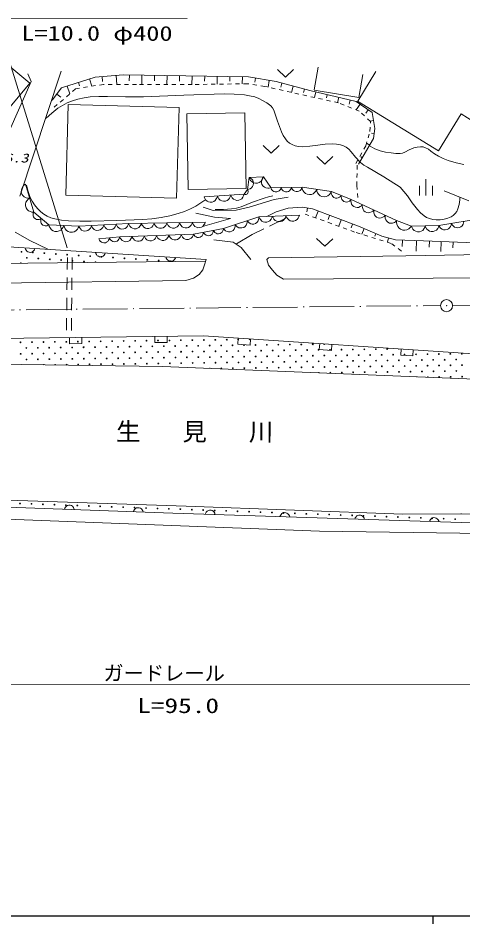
# Model space of a CAD drawing. Units: millimetres, scale not verified. Extents: x 40000 to 680000, y 20000 to 380000.
# Drawn here: x 216817 to 271715, y 204000 to 315786 of the extents above; entities that cross this region are included whole.
import ezdxf
from ezdxf.enums import TextEntityAlignment as Align

# ---------------------------------------------------------------- set-up
doc = ezdxf.new("R2010")
doc.units = ezdxf.units.MM
doc.header["$LTSCALE"] = 1000
for name, pattern in [('USER1', [3, 2.25, -0.75]), ('USER2', [1, 0.5, -0.5]), ('USER3', [7.000001, 5.508197, -0.688525, 0.114754, -0.688525]), ('USER4', [2.5, 1.5, -1])]:
    doc.linetypes.add(name, pattern=pattern)
for name, color, linetype, lineweight in [('M-TTL-BAND', 7, 'Continuous', 25), ('S-BGD', 1, 'Continuous', 13), ('S-BGD-HTXT', 6, 'Continuous', 13), ('S-BMK', 3, 'USER3', 13)]:
    doc.layers.add(name, color=color, linetype=linetype, lineweight=lineweight)
doc.styles.add('ＭＳ ゴシック', font='')
doc.styles.get('ＭＳ ゴシック').set_extended_font_data('MS Gothic')

# ---------------------------------------------------------------- blocks, each defined once
blk = doc.blocks.new('BUHIN31')
at = {"layer": 'S-BGD'}
blk.add_lwpolyline([(509, -317), (396, -409), (273, -470), (106, -522), (-44, -513), (-186, -474), (-344, -376), (-441, -266), (-515, -135), (-545, 39), (-544, 176), (-509, 317)], dxfattribs=at)
blk = doc.blocks.new('BUHIN32')
at = {"layer": 'S-BGD'}
blk.add_lwpolyline([(509, -318), (395, -410), (271, -471), (105, -522), (-45, -513), (-187, -474), (-345, -375), (-442, -265), (-516, -134), (-545, 40), (-544, 178), (-509, 318)], dxfattribs=at)
blk = doc.blocks.new('BUHIN53')
at = {"layer": 'S-BGD'}
blk.add_lwpolyline([(-500, 332), (-383, 421), (-258, 478), (-90, 525), (59, 512), (200, 469), (355, 366), (449, 253), (519, 120), (543, -55), (539, -192), (500, -332)], dxfattribs=at)
blk = doc.blocks.new('BUHIN100')
at = {"layer": 'S-BGD'}
blk.add_lwpolyline([(-206, -872), (10, -854), (205, -790), (437, -665), (587, -498), (701, -308), (765, -38), (748, 182), (688, 399), (537, 614), (390, 755), (206, 872)], dxfattribs=at)
blk = doc.blocks.new('BUHIN101')
at = {"layer": 'S-BGD'}
blk.add_lwpolyline([(208, -569), (323, -479), (409, -370), (494, -213), (516, -63), (510, 86), (446, 263), (354, 381), (240, 481), (75, 546), (-60, 571), (-208, 569)], dxfattribs=at)
blk = doc.blocks.new('BUHIN102')
at = {"layer": 'S-BGD'}
blk.add_lwpolyline([(785, -505), (842, -286), (847, -72), (804, 199), (692, 404), (546, 581), (302, 738), (80, 798), (-154, 814), (-418, 740), (-606, 645), (-785, 505)], dxfattribs=at)
blk = doc.blocks.new('BUHIN103')
at = {"layer": 'S-BGD'}
blk.add_lwpolyline([(684, -347), (712, -164), (698, 11), (641, 229), (532, 388), (397, 521), (185, 628), (-1, 658), (-193, 653), (-403, 570), (-549, 476), (-684, 347)], dxfattribs=at)
blk = doc.blocks.new('BUHIN104')
at = {"layer": 'S-BGD'}
blk.add_lwpolyline([(688, -382), (724, -195), (716, -15), (666, 211), (561, 377), (428, 519), (215, 637), (24, 675), (-173, 677), (-391, 600), (-545, 510), (-688, 382)], dxfattribs=at)
blk = doc.blocks.new('BUHIN105')
at = {"layer": 'S-BGD'}
blk.add_lwpolyline([(589, -263), (606, -107), (586, 39), (529, 220), (431, 348), (312, 454), (129, 536), (-29, 553), (-190, 540), (-363, 462), (-482, 377), (-589, 263)], dxfattribs=at)
blk = doc.blocks.new('BUHIN106')
at = {"layer": 'S-BGD'}
blk.add_lwpolyline([(671, -356), (702, -175), (691, -1), (638, 216), (534, 374), (403, 508), (195, 618), (11, 652), (-180, 649), (-389, 571), (-535, 481), (-671, 356)], dxfattribs=at)
blk = doc.blocks.new('BUHIN107')
at = {"layer": 'S-BGD'}
blk.add_lwpolyline([(590, -210), (594, -59), (564, 82), (496, 252), (391, 369), (268, 463), (85, 528), (-69, 533), (-224, 509), (-386, 420), (-495, 329), (-590, 210)], dxfattribs=at)
blk = doc.blocks.new('BUHIN108')
at = {"layer": 'S-BGD'}
blk.add_lwpolyline([(755, -154), (733, 31), (673, 197), (560, 393), (412, 517), (246, 610), (12, 658), (-177, 637), (-361, 581), (-542, 445), (-659, 315), (-755, 154)], dxfattribs=at)
blk = doc.blocks.new('BUHIN109')
at = {"layer": 'S-BGD'}
blk.add_lwpolyline([(738, -388), (772, -189), (759, 1), (701, 239), (585, 413), (440, 560), (212, 680), (9, 716), (-200, 713), (-429, 626), (-590, 527), (-738, 388)], dxfattribs=at)
blk = doc.blocks.new('BUHIN110')
at = {"layer": 'S-BGD'}
blk.add_lwpolyline([(739, -362), (767, -165), (749, 22), (685, 256), (566, 424), (419, 565), (190, 677), (-11, 707), (-217, 698), (-441, 606), (-597, 503), (-739, 362)], dxfattribs=at)
blk = doc.blocks.new('BUHIN115')
at = {"layer": 'S-BGD'}
blk.add_lwpolyline([(563, -313), (593, -160), (587, -13), (546, 172), (459, 309), (350, 425), (176, 522), (20, 553), (-142, 554), (-320, 492), (-446, 418), (-563, 313)], dxfattribs=at)
blk = doc.blocks.new('BUHIN116')
at = {"layer": 'S-BGD'}
blk.add_lwpolyline([(716, -573), (794, -366), (820, -157), (806, 112), (718, 324), (592, 512), (370, 690), (159, 771), (-67, 811), (-333, 766), (-527, 692), (-716, 573)], dxfattribs=at)
blk = doc.blocks.new('BUHIN117')
at = {"layer": 'S-BGD'}
blk.add_lwpolyline([(408, -513), (496, -381), (547, -240), (580, -50), (552, 112), (494, 263), (368, 422), (234, 512), (82, 576), (-110, 587), (-257, 566), (-408, 513)], dxfattribs=at)
blk = doc.blocks.new('BUHIN118')
at = {"layer": 'S-BGD'}
blk.add_lwpolyline([(444, -633), (556, -483), (626, -321), (679, -100), (657, 93), (601, 275), (463, 471), (311, 586), (138, 672), (-88, 698), (-263, 684), (-444, 633)], dxfattribs=at)
blk = doc.blocks.new('BUHIN120')
at = {"layer": 'S-BGD'}
blk.add_lwpolyline([(741, -410), (780, -209), (771, -15), (717, 228), (603, 407), (459, 559), (229, 686), (24, 727), (-188, 728), (-423, 645), (-588, 548), (-741, 410)], dxfattribs=at)
blk = doc.blocks.new('BUHIN121')
at = {"layer": 'S-BGD'}
blk.add_lwpolyline([(729, -269), (736, -81), (701, 93), (618, 306), (490, 453), (339, 571), (113, 654), (-78, 663), (-271, 634), (-472, 527), (-609, 415), (-729, 269)], dxfattribs=at)
blk = doc.blocks.new('BUHIN254')
at = {"layer": 'S-BGD'}
blk.add_lwpolyline([(654, -366), (1021, 288), (-288, 1021), (-654, 366)], dxfattribs=at)
blk = doc.blocks.new('BUHIN255')
at = {"layer": 'S-BGD'}
blk.add_lwpolyline([(623, -417), (1040, 206), (-206, 1040), (-623, 417)], dxfattribs=at)
blk = doc.blocks.new('BUHIN262')
at = {"layer": 'S-BGD'}
blk.add_lwpolyline([(627, -912), (236, 407), (-1103, 91)], dxfattribs=at)
blk = doc.blocks.new('BUHIN263')
at = {"layer": 'S-BGD'}
for p, q in [((-795, 224), (-193, 1262)), ((-501, -865), (501, 865)), ((589, -579), (1191, 460))]:
    blk.add_line(p, q, dxfattribs=at)
blk = doc.blocks.new('BUHIN268')
at = {"layer": 'S-BGD'}
blk.add_circle((0, 0), 22.5, dxfattribs=at)
at = {"layer": 'S-BMK', "linetype": 'Continuous'}
blk.add_circle((0, 0), 746, dxfattribs=at)

msp = doc.modelspace()

# ---------------------------------------------------------------- linework, layer by layer
at = {"layer": 'M-TTL-BAND'}
for p, q in [((40000, 205000), (579000, 205000)), ((268000, 205000), (268000, 204000))]:
    msp.add_line(p, q, dxfattribs=at)
at = {"layer": 'S-BGD'}
for p, q in [((218259, 307749), (215056, 310448)), ((253848, 309744), (253375, 306951)), ((222126, 309245), (217021, 293806)), ((218430, 307950), (218012, 308917)), ((226319, 308502), (229775, 308774)), ((227183, 308570), (227229, 307982)), ((228911, 308706), (228998, 307605)), ((229775, 308774), (245268, 308525)), ((230549, 308762), (230538, 308066)), ((232099, 308737), (232080, 307600)), ((233648, 308712), (233637, 308043)), ((235197, 308687), (235180, 307595)), ((236747, 308662), (236736, 308020)), ((238296, 308637), (238279, 307589)), ((239845, 308612), (239835, 308012)), ((241394, 308587), (241379, 307634)), ((242944, 308562), (242935, 308019)), ((244493, 308537), (244479, 307679)), ((260990, 309180), (258759, 305528)), ((258888, 305978), (259368, 308808)), ((214341, 303099), (218259, 307749)), ((215143, 300526), (218430, 307950)), ((222192, 307171), (226319, 308502)), ((224256, 307836), (224389, 307422)), ((225631, 308280), (225922, 307376)), ((245268, 308525), (248666, 307962)), ((246117, 308384), (246035, 307888)), ((247817, 308102), (247677, 307261)), ((248666, 307962), (252844, 306840)), ((249363, 307775), (249228, 307271)), ((221019, 305668), (222192, 307171)), ((221606, 306420), (222099, 306035)), ((222880, 307393), (223190, 306431)), ((250755, 307401), (250546, 306622)), ((252148, 307027), (252032, 306596)), ((252844, 306840), (258527, 305493)), ((253374, 306913), (258888, 305978)), ((253555, 306671), (253393, 305988)), ((254975, 306335), (254881, 305936)), ((256396, 305998), (256243, 305354)), ((257816, 305661), (257698, 305163)), ((258527, 305493), (260531, 304152)), ((258721, 305528), (268718, 299421)), ((223011, 305136), (222715, 293944)), ((236678, 304775), (223011, 305136)), ((236382, 293582), (236678, 304775)), ((244788, 304095), (237641, 303974)), ((244947, 294776), (244788, 304095)), ((259028, 305157), (258562, 304461)), ((260030, 304487), (259733, 304044)), ((260531, 304152), (260862, 302145)), ((237641, 303974), (237799, 294655)), ((260696, 303148), (260263, 303077)), ((268718, 299421), (271495, 303966)), ((271495, 303966), (273069, 303005)), ((260862, 302145), (260692, 300919)), ((260692, 300919), (258848, 297745)), ((260777, 301532), (260426, 301580)), ((260231, 300125), (259836, 300355)), ((259309, 298539), (259124, 298646)), ((217718, 295279), (218748, 291845)), ((245115, 294627), (245323, 296132)), ((245323, 296132), (247103, 296198)), ((247103, 296198), (247990, 294862)), ((237799, 294655), (244947, 294776)), ((239776, 293712), (244704, 294046)), ((244704, 294046), (245115, 294627)), ((247990, 294862), (251857, 294924)), ((251857, 294924), (255483, 294370)), ((255483, 294370), (257923, 293408)), ((269399, 294469), (272453, 293241)), ((222715, 293944), (236382, 293582)), ((245327, 292440), (248418, 293396)), ((248418, 293396), (250134, 293668)), ((257923, 293408), (263531, 290797)), ((218748, 291845), (220605, 290289)), ((239661, 292454), (240899, 292036)), ((240899, 292036), (243747, 292066)), ((243747, 292066), (245327, 292440)), ((248655, 291886), (247522, 291304)), ((250132, 292329), (248655, 291886)), ((251910, 292463), (250132, 292329)), ((251910, 292463), (253136, 292238)), ((252523, 292350), (252436, 291874)), ((253136, 292238), (258817, 290110)), ((253846, 291972), (253533, 291135)), ((241069, 291212), (238770, 291731)), ((239591, 290082), (243025, 291037)), ((243025, 291037), (241069, 291212)), ((242162, 289808), (246544, 291271)), ((246544, 291271), (251543, 291468)), ((255266, 291440), (255081, 290946)), ((256687, 290908), (256383, 290098)), ((263531, 290797), (265377, 290110)), ((268765, 290172), (274892, 291223)), ((220605, 290289), (224335, 290112)), ((224335, 290112), (230460, 290444)), ((230460, 290444), (239905, 290598)), ((238465, 289130), (242162, 289808)), ((258107, 290376), (257928, 289898)), ((258817, 290110), (261713, 288879)), ((259541, 289802), (259245, 289105)), ((265377, 290110), (268765, 290172)), ((216468, 289385), (218271, 288328)), ((226796, 288534), (229362, 288803)), ((229362, 288803), (238465, 289130)), ((240995, 288432), (243363, 288119)), ((260989, 289187), (260849, 288856)), ((261713, 288879), (263384, 288430)), ((262549, 288655), (262406, 288123)), ((263384, 288430), (266839, 288313)), ((213944, 287657), (240019, 286003)), ((218271, 288328), (220466, 287252)), ((243363, 288119), (244357, 287465)), ((244357, 287465), (245556, 285987)), ((264248, 288401), (264220, 287581)), ((265976, 288342), (265931, 287016)), ((266839, 288313), (281552, 287675)), ((267575, 288281), (267542, 287511)), ((269046, 288217), (268993, 286981)), ((270517, 288153), (270487, 287440)), ((247718, 286194), (247503, 286000)), ((247718, 286194), (264674, 286466)), ((264674, 286466), (287760, 286772)), ((239962, 285803), (214007, 285512)), ((239604, 284723), (239827, 285323)), ((239827, 285323), (240019, 286003)), ((247503, 286000), (247702, 285287)), ((247702, 285287), (248213, 284686)), ((238467, 283679), (239158, 284145)), ((239158, 284145), (239604, 284723)), ((248213, 284686), (248746, 284062)), ((248746, 284062), (249568, 283571)), ((249568, 283571), (316963, 284065)), ((192270, 282756), (237538, 283393)), ((237538, 283393), (238467, 283679)), ((208123, 276151), (239718, 276565)), ((239718, 276565), (300006, 272576)), ((234630, 272780), (208363, 273191)), ((276871, 271062), (234630, 272780)), ((210299, 256455), (237540, 255537)), ((235909, 254708), (210382, 255625)), ((237540, 255537), (264302, 254576)), ((212199, 254053), (253999, 252472)), ((272787, 253481), (235909, 254708)), ((264302, 254576), (276443, 254638)), ((253999, 252472), (309296, 251646))]:
    msp.add_line(p, q, dxfattribs=at)
at = {"layer": 'S-BGD', "linetype": 'USER2'}
for p, q in [((227376, 307608), (223920, 307057)), ((231445, 307601), (227376, 307608)), ((238300, 307589), (231445, 307601)), ((245155, 307689), (238300, 307589)), ((247272, 307351), (245155, 307689)), ((223920, 307057), (221129, 304665)), ((256353, 305329), (247272, 307351)), ((258915, 304322), (256353, 305329)), ((260306, 303037), (258915, 304322)), ((260248, 301811), (260306, 303037)), ((259743, 300029), (260248, 301811)), ((258514, 297857), (259743, 300029)), ((258671, 297623), (258617, 295134)), ((258617, 295134), (258813, 293143)), ((258338, 289386), (251877, 291738)), ((262850, 287985), (258338, 289386)), ((264130, 287036), (262850, 287985))]:
    msp.add_line(p, q, dxfattribs=at)
at = {"layer": 'S-BGD', "linetype": 'USER1'}
for p, q in [((249860, 291081), (245700, 289077)), ((245700, 289077), (243754, 287941))]:
    msp.add_line(p, q, dxfattribs=at)
at = {"layer": 'S-BGD', "linetype": 'USER4'}
for p, q in [((222893, 286256), (222781, 276386)), ((223493, 286249), (223381, 276379))]:
    msp.add_line(p, q, dxfattribs=at)
at = {"layer": 'S-BGD'}
for points in [[(220273, 303442), (220983, 304073), (221736, 304662), (222293, 305014), (222889, 305319), (223530, 305578), (224201, 305782), (224954, 305945), (225728, 306051), (226797, 306114), (227867, 306118), (230078, 306063), (232298, 306068), (237272, 306262), (242261, 306421), (243497, 306395), (244740, 306308), (245395, 306212), (246034, 306057), (246517, 305878), (246985, 305639), (247514, 305321), (248006, 304955), (248221, 304714), (248386, 304438), (248837, 303088), (249342, 301767), (249549, 301308), (249812, 300871), (250044, 300599), (250327, 300362), (250647, 300175), (251000, 300039), (251419, 299950), (251860, 299919), (252833, 299981), (253799, 300103), (254704, 300209), (255617, 300254), (256122, 300236), (256619, 300156), (256968, 300040), (257293, 299867), (257627, 299610), (257926, 299302), (258468, 298613), (259057, 297963), (259479, 297654), (259940, 297392), (261973, 296178), (263972, 294916), (264444, 294398), (264868, 293845), (265470, 292991), (266119, 292175), (266497, 291762), (266922, 291387), (267241, 291188), (267597, 291037), (267993, 290937), (268399, 290896), (268910, 290909), (269416, 290984), (269840, 291098), (270258, 291273), (270530, 291441), (270760, 291655), (270949, 291935), (271088, 292250), (271237, 292797), (271327, 293355), (271343, 293483), (271358, 293610)], [(260258, 299978), (260864, 299669), (261488, 299420), (262160, 299259), (262868, 299152), (263420, 299083), (263963, 299074), (264269, 299134), (264568, 299254), (265089, 299540), (265643, 299774), (266052, 299870), (266489, 299908), (266812, 299882), (267118, 299797), (267454, 299613), (267773, 299369), (268213, 299026), (268693, 298730), (269290, 298448), (269910, 298221), (270870, 297938), (271844, 297713)], [(217833, 295157), (218042, 294392), (218308, 293643), (218538, 293182), (218823, 292748), (219194, 292296), (219617, 291877), (219994, 291577), (220410, 291325), (220871, 291135), (221363, 290997), (222190, 290856), (223032, 290773), (224420, 290716), (225814, 290718), (229019, 290792), (232209, 290927), (233342, 291031), (234469, 291194), (235526, 291405), (236582, 291677), (237352, 291925), (238099, 292230), (238750, 292572), (239382, 292972), (239630, 293141), (239877, 293311)], [(245115, 294627), (245296, 294660), (245456, 294730), (245641, 294854), (245755, 295007), (245835, 295176), (245868, 295409), (245836, 295594), (245768, 295772), (245623, 295941), (245488, 296048), (245323, 296132)], [(245323, 296132), (245398, 295930), (245511, 295761), (245691, 295571), (245891, 295472), (246103, 295413), (246378, 295423), (246585, 295497), (246777, 295611), (246943, 295813), (247039, 295991), (247103, 296198)], [(247103, 296198), (246982, 296046), (246905, 295879), (246845, 295651), (246862, 295451), (246917, 295261), (247054, 295054), (247208, 294930), (247386, 294836), (247620, 294803), (247801, 294813), (247990, 294862)], [(244704, 294046), (244786, 294021), (244867, 294015), (244971, 294027), (245052, 294066), (245122, 294119), (245186, 294209), (245212, 294293), (245223, 294381), (245199, 294483), (245166, 294557), (245115, 294627)], [(241153, 292163), (242164, 292175), (243161, 292248), (243757, 292347), (244348, 292508), (245759, 293062), (247192, 293560), (247718, 293716), (248255, 293870)], [(263531, 290797), (263521, 290559), (263565, 290338), (263669, 290068), (263831, 289881), (264022, 289731), (264308, 289625), (264551, 289613), (264795, 289648), (265051, 289784), (265224, 289925), (265377, 290110)]]:
    msp.add_lwpolyline(points, dxfattribs=at)
for centre in [(217234, 286947), (217895, 286197), (218645, 286858), (220057, 286768), (221468, 286679), (222880, 286589), (224291, 286500), (225702, 286410), (227114, 286321), (228525, 286231), (229936, 286142), (219306, 286107), (220718, 286018), (222129, 285928), (223540, 285839), (224952, 285749), (231348, 286052), (232759, 285963), (234171, 285873), (239739, 276065), (241153, 276084), (242567, 276102), (243981, 276121), (245395, 276139), (217114, 275769), (217830, 275071), (218528, 275787), (219244, 275090), (219942, 275806), (220658, 275108), (221356, 275824), (222072, 275127), (222770, 275843), (223486, 275145), (224184, 275862), (224900, 275164), (225598, 275880), (226314, 275182), (227012, 275899), (227728, 275201), (228426, 275917), (229143, 275219), (229840, 275936), (230557, 275238), (231254, 275954), (231971, 275256), (232669, 275973), (233385, 275275), (234083, 275991), (234799, 275293), (235497, 276010), (236213, 275312), (236911, 276028), (237627, 275330), (238325, 276047), (239041, 275349), (240455, 275368), (241869, 275386), (243283, 275405), (244698, 275423), (246112, 275442), (247526, 275460), (248940, 275479), (250354, 275497), (251768, 275516), (253182, 275534), (262383, 274948), (217132, 274355), (218546, 274373), (219960, 274392), (221374, 274410), (222788, 274429), (224202, 274447), (225617, 274466), (227031, 274484), (228445, 274503), (229859, 274522), (231273, 274540), (231989, 273842), (232687, 274559), (233403, 273861), (234101, 274577), (234817, 273879), (235515, 274596), (236232, 273898), (236929, 274614), (237646, 273916), (238343, 274633), (239060, 273935), (239758, 274651), (240474, 273953), (241172, 274670), (241888, 273972), (242586, 274688), (243302, 273990), (244000, 274707), (244716, 274009), (245414, 274725), (246130, 274028), (246828, 274744), (247544, 274046), (248242, 274762), (248958, 274065), (249656, 274781), (250372, 274083), (251070, 274799), (251787, 274102), (252484, 274818), (253201, 274120), (253898, 274836), (254615, 274139), (255313, 274855), (256029, 274157), (256727, 274874), (257443, 274176), (258141, 274892), (258857, 274194), (259555, 274911), (260271, 274213), (260969, 274929), (261685, 274231), (263099, 274250), (264513, 274268), (265927, 274287), (267342, 274305), (268756, 274324), (270170, 274343), (271584, 274361), (217848, 273657), (219262, 273676), (220677, 273694), (222091, 273713), (222807, 273015), (223505, 273731), (224221, 273033), (224919, 273750), (225635, 273052), (226333, 273768), (227049, 273070), (227747, 273787), (228463, 273089), (229161, 273805), (229877, 273107), (230575, 273824), (231291, 273126), (232706, 273145), (234120, 273163), (235534, 273182), (236948, 273200), (238362, 273219), (239776, 273237), (241190, 273256), (242604, 273274), (244018, 273293), (245432, 273311), (246847, 273330), (248261, 273348), (249675, 273367), (251089, 273385), (252503, 273404), (253917, 273422), (254633, 272725), (255331, 273441), (256047, 272743), (256745, 273459), (257461, 272762), (258159, 273478), (258876, 272780), (259573, 273497), (260290, 272799), (260987, 273515), (261704, 272817), (262402, 273534), (263118, 272836), (263816, 273552), (264532, 272854), (265230, 273571), (265946, 272873), (266644, 273589), (267360, 272891), (268058, 273608), (268774, 272910), (269472, 273626), (270188, 272928), (270886, 273645), (271602, 272947), (241906, 272558), (243321, 272576), (244735, 272595), (246149, 272613), (247563, 272632), (248977, 272651), (250391, 272669), (251805, 272688), (253219, 272706), (255350, 272027), (256764, 272045), (258178, 272064), (259592, 272082), (261006, 272101), (262420, 272119), (263834, 272138), (265248, 272157), (266662, 272175), (268076, 272194), (269491, 272212), (270905, 272231), (268793, 271496), (270207, 271514), (271621, 271533), (217054, 255885), (218468, 255835), (219881, 255784), (221294, 255733), (222708, 255682), (224121, 255632), (225534, 255581), (226948, 255530), (228361, 255479), (229774, 255429), (231187, 255378), (232601, 255327), (234014, 255276), (235427, 255225), (236841, 255175), (238254, 255124), (239667, 255073), (241081, 255022), (242494, 254972), (243907, 254921), (245321, 254870), (246734, 254819), (248147, 254769), (249560, 254718), (250974, 254667), (252387, 254616), (253800, 254566), (255214, 254515), (256627, 254464), (258040, 254413), (259454, 254362), (260867, 254312), (262280, 254261), (263693, 254210), (265107, 254159), (266520, 254109), (267933, 254058), (269347, 254007), (270760, 253956)]:
    msp.add_circle(centre, 49.8, dxfattribs=at)
for centre, start, end in [((217144, 285536), 13.27472, 168.0136), ((226363, 285660), 349.80601, 191.4823), ((235582, 285784), 324.15047, 217.13785), ((254596, 275553), 142.16289, 30.26608), ((263797, 274966), 169.58202, 2.84695), ((219979, 272978), 37.75531, 140.45296), ((221393, 272996), 348.0241, 190.18416), ((240492, 272539), 359.88619, 175.45501), ((253935, 272008), 341.49522, 193.84598), ((265965, 271459), 66.34711, 108.99409), ((267379, 271477), 321.09973, 214.24147), ((271492, 254638), 210.21858, 330.36983)]:
    msp.add_arc(centre, 49.8, start, end, dxfattribs=at)
at = {"layer": 'S-BGD-HTXT'}
for p, q in [((222879, 287454), (214072, 315786)), ((214072, 315786), (237685, 315746)), ((123340, 233744), (278028, 233479))]:
    msp.add_line(p, q, dxfattribs=at)
at = {"layer": 'S-BMK'}
for p, q in [((270452, 280322), (299861, 280617)), ((182805, 279445), (268952, 280307))]:
    msp.add_line(p, q, dxfattribs=at)

# ---------------------------------------------------------------- block references
at = {"rotation": 210}
for name, p in [('BUHIN262', (249825, 308954)), ('BUHIN262', (248055, 299602)), ('BUHIN262', (254678, 298226)), ('BUHIN100', (217975, 294420)), ('BUHIN115', (248635, 294872)), ('BUHIN115', (249924, 294893)), ('BUHIN115', (251212, 294913)), ('BUHIN116', (252763, 294785)), ('BUHIN116', (254577, 294508)), ('BUHIN263', (267146, 294892)), ('BUHIN110', (240597, 293768)), ('BUHIN110', (242240, 293879)), ('BUHIN110', (243883, 293991)), ('BUHIN117', (256093, 294129)), ('BUHIN117', (257313, 293648)), ('BUHIN100', (218490, 292703)), ('BUHIN118', (258624, 293081)), ('BUHIN118', (260026, 292429)), ('BUHIN101', (219212, 291456)), ('BUHIN109', (247377, 291304)), ('BUHIN109', (249044, 291370)), ('BUHIN109', (250710, 291435)), ('BUHIN118', (261428, 291776)), ('BUHIN118', (262830, 291124)), ('BUHIN101', (220141, 290678)), ('BUHIN102', (221538, 290245)), ('BUHIN102', (223402, 290156)), ('BUHIN103', (225100, 290153)), ('BUHIN103', (226632, 290236)), ('BUHIN103', (228163, 290319)), ('BUHIN103', (229695, 290402)), ('BUHIN104', (231247, 290456)), ('BUHIN104', (232821, 290482)), ('BUHIN104', (234395, 290508)), ('BUHIN104', (235969, 290534)), ('BUHIN104', (237544, 290560)), ('BUHIN104', (239118, 290585)), ('BUHIN108', (244353, 290539)), ('BUHIN108', (245814, 291027)), ('BUHIN120', (266224, 290126)), ('BUHIN120', (267918, 290157)), ('BUHIN121', (269531, 290304)), ('BUHIN121', (271063, 290566)), ('BUHIN106', (231638, 288885)), ('BUHIN106', (233155, 288939)), ('BUHIN106', (234672, 288993)), ('BUHIN106', (236189, 289048)), ('BUHIN106', (237706, 289102)), ('BUHIN107', (239081, 289243)), ('BUHIN107', (240313, 289469)), ('BUHIN107', (241546, 289695)), ('BUHIN108', (242892, 290051)), ('BUHIN105', (227437, 288601)), ('BUHIN105', (228721, 288736)), ('BUHIN106', (230121, 288830)), ('BUHIN262', (254661, 288092)), ('BUHIN53', (218290, 287382)), ('BUHIN53', (226981, 286830)), ('BUHIN53', (235673, 286279)), ('BUHIN268', (269702, 280300)), ('BUHIN254', (223920, 276358)), ('BUHIN254', (234452, 276496)), ('BUHIN255', (244742, 276233)), ('BUHIN255', (254790, 275568)), ('BUHIN255', (264838, 274903)), ('BUHIN32', (223146, 255166)), ('BUHIN32', (231655, 254861)), ('BUHIN31', (240519, 254555)), ('BUHIN31', (249738, 254248)), ('BUHIN31', (258958, 253941)), ('BUHIN31', (268177, 253634))]:
    msp.add_blockref(name, p, dxfattribs=at)

# ---------------------------------------------------------------- texts
at = {"layer": 'S-BGD', "style": 'ＭＳ ゴシック', "oblique": 15, "width": 1.35}
msp.add_text('166.3', height=1100, rotation=359.9, dxfattribs=at).set_placement((213069, 297646), align=Align.BOTTOM_LEFT)
at = {"layer": 'S-BGD', "insert": (228918, 263401), "char_height": 2199, "attachment_point": 7, "rotation": 359.9, "style": 'ＭＳ ゴシック'}
msp.add_mtext('\\T2.73;生見川', dxfattribs=at)
at = {"layer": 'S-BGD-HTXT', "style": 'ＭＳ ゴシック'}
for s, width, p in [('L=10.0 φ400', 1.3, (217203, 312460)), ('L=95.0', 1.35, (231515, 229480))]:
    msp.add_text(s, height=1833, rotation=359.9, dxfattribs=dict(at, width=width)).set_placement(p, align=Align.BOTTOM_LEFT)
msp.add_text('ガードレール', height=1833, rotation=359.9, dxfattribs=at).set_placement((227334, 233487), align=Align.BOTTOM_LEFT)

doc.saveas('drawing.dxf')
